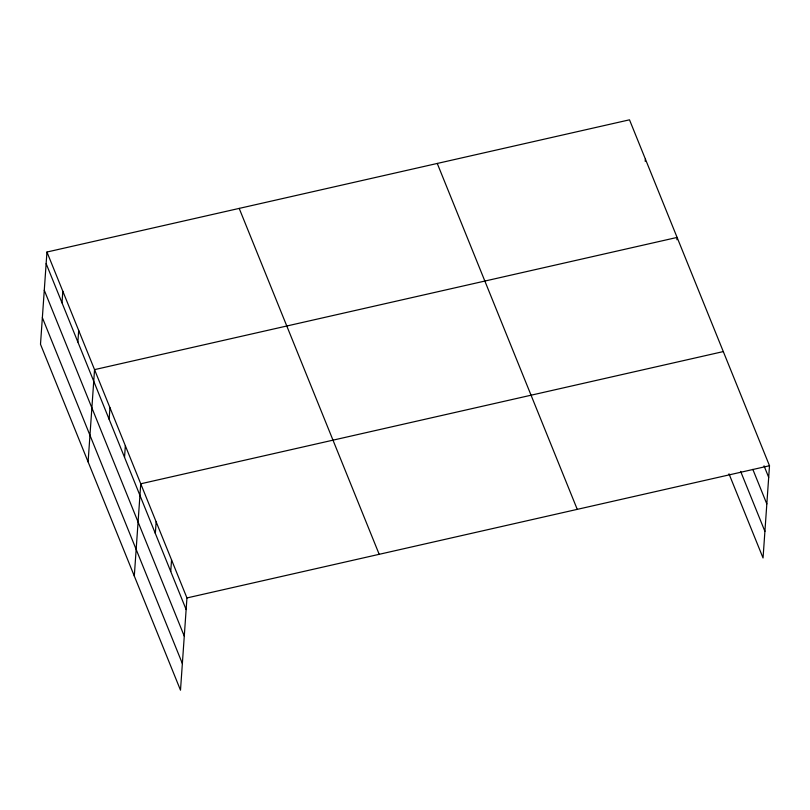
<?xml version="1.0" encoding="UTF-8"?>
<svg xmlns="http://www.w3.org/2000/svg" width="810" height="810" viewBox="0 0 810 810"><rect width="100%" height="100%" fill="white"/><g stroke="black" fill="none" stroke-linecap="round" stroke-linejoin="round"><path stroke-width="1.21" d="M46.95 252.031L40.5 344.27L180.498 690.181L186.948 597.942L46.95 252.031L629.502 119.819L769.5 465.73L763.05 557.969L728.98 473.799M62.005 302.829L62.815 291.236M77.871 342.033L78.681 330.429M88.098 461.882L94.547 369.633L677.099 237.431L676.937 239.75M109.137 419.286L109.947 407.693M124.537 457.346L125.347 445.743M134.298 576.031L140.748 483.793L723.3 351.58M155.338 533.446L156.148 521.842M170.738 571.495L171.548 559.892M645.206 161.342L645.367 159.023M186.948 597.942L769.5 465.73M764.022 465.801L768.69 477.333M752.824 469.354L766.827 503.942M740.644 471.4L764.913 531.36M437.258 163.448L577.257 509.358M239.193 208.393L379.191 554.313M46.14 263.625L186.138 609.545M44.277 290.243L184.275 636.154M42.363 317.662L182.361 663.572"/></g></svg>
